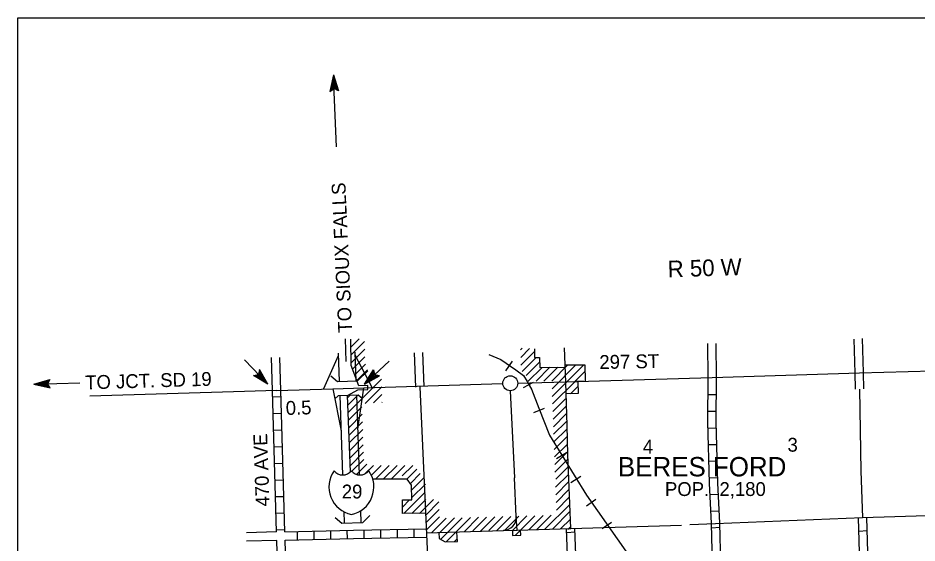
# Model space of a CAD drawing. Extents: x 2020499 to 2457378, y 15410235 to 15816321.
# Drawn here: x 2217182 to 2249654, y 15652016 to 15670975 of the extents above; entities that cross this region are included whole.
import ezdxf

# ---------------------------------------------------------------- set-up
doc = ezdxf.new("R2010")
doc.units = 0
for name, color, linetype in [('L10', 7, 'Continuous'), ('L13', 7, 'Continuous'), ('L14', 7, 'Continuous'), ('L15', 7, 'Continuous'), ('L16', 7, 'Continuous'), ('L18', 7, 'Continuous'), ('L23', 7, 'Continuous'), ('L28', 7, 'Continuous'), ('L3', 7, 'Continuous'), ('L30', 7, 'Continuous'), ('L4', 7, 'Continuous'), ('L5', 7, 'Continuous'), ('L50', 7, 'Continuous'), ('L53', 7, 'Continuous'), ('L6', 7, 'Continuous'), ('L8', 7, 'Continuous')]:
    doc.layers.add(name, color=color, linetype=linetype)

msp = doc.modelspace()

# ---------------------------------------------------------------- linework, layer by layer
at = {"layer": 'L10'}
for points in [[(2247435, 15657566), (2247425, 15658165)], [(2247736, 15657578), (2247726, 15658165)]]:
    msp.add_lwpolyline(points, dxfattribs=at)
at = {"layer": 'L13'}
msp.add_lwpolyline([(2247693, 15652933), (2247634, 15654608), (2247586, 15657572)], dxfattribs=at)
at = {"layer": 'L15'}
for p, q in [((2235435, 15657632), (2235799, 15657822)), ((2235810, 15656729), (2236200, 15656882)), ((2236633, 15655066), (2236992, 15655282)), ((2237156, 15654205), (2237515, 15654432)), ((2237710, 15653355), (2238048, 15653598)), ((2238281, 15652537), (2238624, 15652774))]:
    msp.add_line(p, q, dxfattribs=at)
for points in [[(2234184, 15658820), (2234627, 15658646), (2235160, 15658271), (2235435, 15658065), (2235577, 15657854), (2235725, 15657574)], [(2235614, 15657780), (2235725, 15657574), (2236000, 15656882), (2236385, 15655916)], [(2235725, 15657574), (2236000, 15656882), (2236385, 15655916)], [(2236385, 15655916), (2237716, 15653746), (2239532, 15651153), (2240731, 15649332), (2241084, 15648482), (2242019, 15647315), (2243376, 15645762), (2244416, 15644680), (2244617, 15644405), (2251322, 15639638), (2252674, 15638861), (2257135, 15636728), (2257874, 15636454), (2258957, 15636221), (2261982, 15636190), (2266016, 15636306), (2272742, 15635646)], [(2236385, 15655916), (2237716, 15653746), (2239532, 15651153), (2240731, 15649332), (2241084, 15648482), (2242019, 15647315), (2243376, 15645762), (2244416, 15644680), (2244617, 15644405), (2251322, 15639638), (2252674, 15638861), (2257135, 15636728), (2257874, 15636454), (2258957, 15636221), (2261982, 15636190), (2266016, 15636306), (2272742, 15635646)]]:
    msp.add_lwpolyline(points, dxfattribs=at)
at = {"layer": 'L16'}
for p, q in [((2229218, 15658431), (2229200, 15659378)), ((2229205, 15659083), (2229510, 15659388)), ((2229211, 15658806), (2229701, 15659296)), ((2229216, 15658528), (2229707, 15659019)), ((2235832, 15659029), (2235840, 15658709)), ((2229267, 15658296), (2229712, 15658741)), ((2235840, 15658709), (2236017, 15658710)), ((2236017, 15658710), (2236026, 15658357)), ((2229490, 15657689), (2229218, 15658431)), ((2229343, 15658089), (2229733, 15658479)), ((2229403, 15657867), (2229809, 15658272)), ((2236026, 15658357), (2236947, 15658367)), ((2236945, 15658446), (2237654, 15658455)), ((2237654, 15658455), (2237662, 15657861)), ((2229111, 15656726), (2230313, 15657928)), ((2237299, 15657848), (2237657, 15658207)), ((2229819, 15657699), (2229490, 15657689)), ((2229727, 15657059), (2230321, 15657653)), ((2229823, 15657565), (2229819, 15657699)), ((2236491, 15657041), (2237310, 15657851)), ((2237143, 15657408), (2237409, 15657674)), ((2237607, 15657856), (2237350, 15657850)), ((2237404, 15657854), (2237417, 15657414)), ((2229088, 15657344), (2229454, 15657546)), ((2229188, 15654586), (2229088, 15657344)), ((2229091, 15657271), (2229166, 15657346)), ((2229101, 15656998), (2229456, 15657354)), ((2229454, 15657546), (2229823, 15657565)), ((2230025, 15657074), (2230329, 15657379)), ((2237417, 15657414), (2236980, 15657404)), ((2229121, 15656453), (2229603, 15656935)), ((2230323, 15657089), (2230337, 15657104)), ((2236501, 15656766), (2236957, 15657221)), ((2236511, 15656491), (2236994, 15656974)), ((2229130, 15656180), (2229613, 15656663)), ((2236521, 15656215), (2236979, 15656679)), ((2229140, 15655905), (2229623, 15656387)), ((2236530, 15655945), (2236991, 15656405)), ((2229150, 15655629), (2229633, 15656112)), ((2236540, 15655669), (2237002, 15656131)), ((2229161, 15655348), (2229643, 15655838)), ((2236550, 15655394), (2237013, 15655863)), ((2229170, 15655084), (2229653, 15655567)), ((2236559, 15655124), (2237019, 15655578)), ((2236569, 15654848), (2237036, 15655320)), ((2229180, 15654809), (2229663, 15655292)), ((2229243, 15654608), (2229672, 15655037)), ((2236578, 15654578), (2237043, 15655038)), ((2229414, 15654493), (2229783, 15654863)), ((2229705, 15654510), (2230018, 15654819)), ((2229947, 15654462), (2230304, 15654819)), ((2230097, 15654319), (2230592, 15654820)), ((2230375, 15654319), (2230875, 15654820)), ((2230655, 15654320), (2231155, 15654820)), ((2231060, 15654440), (2231440, 15654820)), ((2231230, 15654325), (2231585, 15654683)), ((2236612, 15654327), (2237050, 15654765)), ((2229448, 15654492), (2229420, 15654491)), ((2229448, 15654492), (2229461, 15654481)), ((2231354, 15654165), (2231709, 15654523)), ((2231404, 15653934), (2231833, 15654363)), ((2236598, 15654032), (2237066, 15654496)), ((2231234, 15654320), (2229999, 15654319)), ((2231401, 15654105), (2231234, 15654320)), ((2231411, 15653574), (2231401, 15654105)), ((2231410, 15653654), (2231900, 15654145)), ((2236608, 15653752), (2237082, 15654232)), ((2231113, 15653077), (2231888, 15653853)), ((2236617, 15653481), (2237082, 15653947)), ((2231068, 15653077), (2231065, 15653574)), ((2231065, 15653574), (2231411, 15653574)), ((2231066, 15653311), (2231329, 15653574)), ((2231405, 15653081), (2231911, 15653592)), ((2231683, 15653085), (2232195, 15653591)), ((2231908, 15653017), (2232387, 15653502)), ((2236216, 15652516), (2237109, 15653408)), ((2236627, 15653206), (2237093, 15653672)), ((2231905, 15653088), (2231068, 15653077)), ((2231918, 15652748), (2232399, 15653229)), ((2236501, 15652531), (2237114, 15653149)), ((2231940, 15652489), (2232411, 15652961)), ((2232135, 15652399), (2232650, 15652914)), ((2232382, 15652362), (2232943, 15652922)), ((2232451, 15652150), (2233230, 15652930)), ((2232647, 15652061), (2233523, 15652938)), ((2233296, 15652425), (2233811, 15652946)), ((2233608, 15652458), (2234104, 15652954)), ((2233883, 15652447), (2234403, 15652962)), ((2234194, 15652473), (2234690, 15652970)), ((2234474, 15652473), (2234978, 15652978)), ((2234764, 15652479), (2235277, 15652986)), ((2235041, 15652470), (2235564, 15652994)), ((2235152, 15652294), (2235852, 15653001)), ((2235641, 15652505), (2236150, 15653010)), ((2235915, 15652494), (2236438, 15653017)), ((2236781, 15652531), (2237135, 15652880)), ((2232381, 15652394), (2232391, 15652185)), ((2233051, 15652071), (2233037, 15652411)), ((2235041, 15652477), (2235047, 15652291)), ((2235340, 15652301), (2235334, 15652482)), ((2237044, 15652510), (2237148, 15652612)), ((2232391, 15652185), (2232608, 15652060)), ((2232608, 15652060), (2233051, 15652071)), ((2232943, 15652068), (2233047, 15652173)), ((2235047, 15652291), (2235340, 15652301))]:
    msp.add_line(p, q, dxfattribs=at)
msp.add_circle((2234961, 15657785), 269, dxfattribs=at)
at = {"layer": 'L18'}
for p, q in [((2229444, 15657868), (2229823, 15658232)), ((2228719, 15657849), (2229444, 15657868)), ((2228744, 15657335), (2228629, 15657225)), ((2229468, 15657354), (2228744, 15657335)), ((2229613, 15657232), (2229468, 15657354))]:
    msp.add_line(p, q, dxfattribs=at)
for points in [[(2228480, 15658050), (2228718, 15657849), (2228719, 15657849)], [(2228642, 15652938), (2228882, 15652735)], [(2228882, 15652735), (2229639, 15652755)], [(2229639, 15652755), (2229892, 15653009)]]:
    msp.add_lwpolyline(points, dxfattribs=at)
at = {"layer": 'L23'}
for p, q in [((2217183, 15430209), (2217182, 15670975)), ((2217182, 15670975), (2391439, 15670975))]:
    msp.add_line(p, q, dxfattribs=at)
at = {"layer": 'L28'}
for p, q in [((2226211, 15657748), (2225366, 15658625)), ((2229701, 15657753), (2230593, 15658588)), ((2225910, 15658281), (2225868, 15658107)), ((2226211, 15657748), (2225910, 15658281)), ((2226169, 15657796), (2225915, 15658229)), ((2229701, 15657753), (2230023, 15658271)), ((2229759, 15657833), (2230018, 15658229)), ((2230023, 15658271), (2230060, 15658091)), ((2225683, 15658065), (2225868, 15658107)), ((2226211, 15657748), (2225683, 15658065)), ((2226132, 15657806), (2225725, 15658054)), ((2226100, 15657848), (2225741, 15658065)), ((2226042, 15657896), (2225773, 15658070)), ((2226010, 15657949), (2225810, 15658081)), ((2225926, 15658023), (2225826, 15658091)), ((2225899, 15658039), (2225857, 15658081)), ((2225899, 15658081), (2225884, 15658107)), ((2225958, 15658023), (2225894, 15658112)), ((2226026, 15657965), (2225899, 15658139)), ((2226126, 15657848), (2225910, 15658213)), ((2226068, 15657907), (2225910, 15658181)), ((2226026, 15657938), (2225915, 15658054)), ((2225989, 15657970), (2225915, 15658054)), ((2229701, 15657753), (2230234, 15658049)), ((2229759, 15657796), (2230181, 15658039)), ((2229801, 15657864), (2230023, 15658213)), ((2229801, 15657838), (2230166, 15658049)), ((2229849, 15657922), (2230034, 15658181)), ((2229859, 15657891), (2230134, 15658049)), ((2229891, 15657938), (2230007, 15658049)), ((2229902, 15657954), (2230034, 15658149)), ((2229917, 15657938), (2230102, 15658065)), ((2229933, 15657970), (2230007, 15658049)), ((2229975, 15658039), (2230044, 15658128)), ((2229981, 15658007), (2230065, 15658065)), ((2230002, 15658054), (2230044, 15658097)), ((2230034, 15658054), (2230065, 15658070)), ((2230234, 15658049), (2230060, 15658091))]:
    msp.add_line(p, q, dxfattribs=at)
at = {"layer": 'L3'}
msp.add_line((2236965, 15657841), (2242256, 15657996), dxfattribs=at)
msp.add_lwpolyline([(2242256, 15657996), (2247573, 15658165), (2252848, 15658308), (2254659, 15658345)], dxfattribs=at)
for centre, radius, start, end in [((2229434, 15654045), 1019, 145.1421, 258.0922), ((2228913, 15654866), 393, 217.3749, 322.2366), ((2229539, 15654866), 393, 217.7657, 322.6274), ((2229018, 15654045), 1019, 281.9101, 34.8602)]:
    msp.add_arc(centre, radius, start, end, dxfattribs=at)
at = {"layer": 'L4'}
for p, q in [((2231702, 15657653), (2232010, 15650733)), ((2237019, 15656264), (2236966, 15657822)), ((2234965, 15657516), (2235118, 15654374)), ((2237040, 15655214), (2237019, 15656264)), ((2237151, 15652537), (2237040, 15655214)), ((2241449, 15652690), (2242373, 15652722)), ((2242373, 15652722), (2247689, 15652933)), ((2247689, 15652933), (2250440, 15653022)), ((2231934, 15652378), (2234717, 15652473)), ((2234706, 15652473), (2235208, 15652479)), ((2235208, 15652479), (2237151, 15652537)), ((2237151, 15652537), (2241148, 15652663))]:
    msp.add_line(p, q, dxfattribs=at)
at = {"layer": 'L5'}
for p, q in [((2226522, 15657521), (2228560, 15657579)), ((2228560, 15657579), (2229669, 15657616)), ((2228560, 15657579), (2228852, 15656062)), ((2229452, 15656124), (2229669, 15657616)), ((2229669, 15657616), (2234685, 15657775)), ((2235240, 15657790), (2236965, 15657841)), ((2228807, 15657337), (2228909, 15654480)), ((2229408, 15657353), (2229511, 15654474)), ((2228951, 15653149), (2228967, 15652748)), ((2229548, 15653165), (2229569, 15652774))]:
    msp.add_line(p, q, dxfattribs=at)
at = {"layer": 'L50'}
for p, q in [((2228576, 15668921), (2228450, 15668324)), ((2228576, 15668857), (2228476, 15668366)), ((2228576, 15668789), (2228492, 15668372)), ((2228576, 15668715), (2228518, 15668403)), ((2228576, 15668641), (2228550, 15668424)), ((2228576, 15668921), (2228756, 15668340)), ((2228576, 15668921), (2228597, 15668430)), ((2228592, 15668773), (2228719, 15668382)), ((2228592, 15668657), (2228597, 15668498)), ((2228597, 15668831), (2228735, 15668372)), ((2228597, 15668699), (2228682, 15668388)), ((2228597, 15668641), (2228661, 15668403)), ((2228450, 15668324), (2228597, 15668430)), ((2228582, 15668546), (2228576, 15668440)), ((2228592, 15668472), (2228582, 15668440)), ((2228592, 15668604), (2228597, 15668498)), ((2228692, 15666323), (2228592, 15668588)), ((2228756, 15668340), (2228597, 15668430)), ((2228608, 15668530), (2228640, 15668414)), ((2228608, 15668498), (2228619, 15668440)), ((2229041, 15658572), (2229009, 15659390)), ((2247425, 15658155), (2247383, 15659380)), ((2247726, 15658171), (2247684, 15659396)), ((2229352, 15658905), (2229387, 15657866)), ((2231549, 15657648), (2231507, 15658878)), ((2231850, 15657664), (2231808, 15658899)), ((2235332, 15658995), (2235387, 15659050)), ((2235340, 15658719), (2235662, 15659042)), ((2235347, 15658442), (2235834, 15658929)), ((2236966, 15657822), (2236924, 15659058)), ((2226375, 15657521), (2226343, 15658720)), ((2226676, 15657521), (2226644, 15658720)), ((2228233, 15657590), (2228753, 15658789)), ((2228751, 15658873), (2228784, 15657850)), ((2229975, 15657632), (2229356, 15658802)), ((2234807, 15658239), (2235044, 15658582)), ((2235394, 15658209), (2235895, 15658710)), ((2235533, 15658063), (2236021, 15658551)), ((2235601, 15657852), (2236113, 15658358)), ((2235897, 15657856), (2236397, 15658361)), ((2236173, 15657858), (2236683, 15658364)), ((2236464, 15657864), (2237047, 15658447)), ((2236472, 15657587), (2237336, 15658451)), ((2236475, 15657305), (2237625, 15658455))]:
    msp.add_line(p, q, dxfattribs=at)
for points in [[(2242109, 15657996), (2242093, 15659221)], [(2242410, 15657996), (2242394, 15659221)], [(2234184, 15658820), (2234627, 15658646), (2235160, 15658271), (2235435, 15658065), (2235577, 15657854), (2235614, 15657780)]]:
    msp.add_lwpolyline(points, dxfattribs=at)
at = {"layer": 'L53'}
for p, q in [((2217753, 15657748), (2218333, 15657922)), ((2218333, 15657922), (2218244, 15657764)), ((2217753, 15657748), (2219411, 15657796)), ((2217753, 15657748), (2218244, 15657764)), ((2217753, 15657748), (2218349, 15657616)), ((2217816, 15657738), (2218302, 15657637)), ((2217842, 15657764), (2218307, 15657896)), ((2217885, 15657738), (2218291, 15657653)), ((2217900, 15657753), (2218302, 15657880)), ((2217959, 15657748), (2218265, 15657680)), ((2217974, 15657775), (2218286, 15657848)), ((2218017, 15657753), (2218175, 15657753)), ((2218032, 15657764), (2218265, 15657822)), ((2218032, 15657738), (2218249, 15657711)), ((2218069, 15657753), (2218175, 15657753)), ((2218128, 15657748), (2218233, 15657738)), ((2218143, 15657775), (2218260, 15657806)), ((2218175, 15657775), (2218233, 15657780)), ((2218201, 15657748), (2218233, 15657748)), ((2218349, 15657616), (2218244, 15657764)), ((2225366, 15657489), (2219775, 15657320)), ((2226522, 15657521), (2225366, 15657489)), ((2226523, 15652415), (2225440, 15652378)), ((2226533, 15652104), (2225440, 15652083))]:
    msp.add_line(p, q, dxfattribs=at)
at = {"layer": 'L6'}
msp.add_lwpolyline([(2235208, 15652479), (2235181, 15652970), (2235118, 15654374)], dxfattribs=at)
msp.add_arc((2234712, 15652948), 474, 270.4951, 2.9314, dxfattribs=at)
at = {"layer": 'L8'}
for p, q in [((2226523, 15652415), (2226375, 15657516)), ((2226681, 15657289), (2226385, 15657278)), ((2226824, 15652415), (2226676, 15657532)), ((2242410, 15657363), (2242109, 15657363)), ((2226702, 15656687), (2226401, 15656682)), ((2242399, 15656766), (2242098, 15656766)), ((2226718, 15656090), (2226417, 15656080)), ((2242410, 15656164), (2242109, 15656154)), ((2226734, 15655488), (2226433, 15655483)), ((2242425, 15655562), (2242124, 15655557)), ((2226760, 15654886), (2226459, 15654881)), ((2242441, 15654966), (2242140, 15654955)), ((2242452, 15654364), (2242151, 15654353)), ((2226776, 15654290), (2226475, 15654279)), ((2226792, 15653688), (2226491, 15653683)), ((2242473, 15653772), (2242177, 15653756)), ((2226808, 15653091), (2226507, 15653081)), ((2242510, 15653170), (2242209, 15653155)), ((2242373, 15647579), (2242225, 15652716)), ((2242674, 15647595), (2242526, 15652732)), ((2247700, 15647779), (2247542, 15652922)), ((2248001, 15647790), (2247843, 15652938)), ((2226823, 15652489), (2226522, 15652479)), ((2226824, 15652415), (2229300, 15652479)), ((2227283, 15652130), (2227283, 15652431)), ((2227885, 15652146), (2227874, 15652447)), ((2228481, 15652162), (2228476, 15652458)), ((2229083, 15652172), (2229073, 15652473)), ((2229300, 15652479), (2231934, 15652531)), ((2229685, 15652188), (2229685, 15652489)), ((2230282, 15652199), (2230282, 15652494)), ((2230884, 15652215), (2230884, 15652516)), ((2231486, 15652220), (2231486, 15652521)), ((2237156, 15647399), (2236998, 15652531)), ((2237309, 15652405), (2237008, 15652389)), ((2237457, 15647405), (2237299, 15652547)), ((2242531, 15652574), (2242235, 15652558)), ((2247858, 15652458), (2247557, 15652436)), ((2226660, 15647146), (2226533, 15652104)), ((2226834, 15652115), (2229300, 15652183)), ((2226965, 15646951), (2226834, 15652115)), ((2229300, 15652183), (2231934, 15652231))]:
    msp.add_line(p, q, dxfattribs=at)
for points in [[(2242225, 15652716), (2242156, 15654174), (2242098, 15656391), (2242109, 15657996)], [(2242526, 15652732), (2242457, 15654189), (2242399, 15656391), (2242410, 15657996)]]:
    msp.add_lwpolyline(points, dxfattribs=at)

# ---------------------------------------------------------------- texts
at = {"layer": 'L14'}
for s, p in [('4', (2239748, 15655245)), ('3', (2244976, 15655314))]:
    msp.add_text(s, height=500, rotation=359.9999, dxfattribs=at).set_placement(p)
at = {"layer": 'L16'}
msp.add_text('BERES FORD', height=699.9, rotation=359.9999, dxfattribs=at).set_placement((2238851, 15654422))
at = {"layer": 'L28'}
msp.add_text('0.5', height=500, rotation=1.7139, dxfattribs=at).set_placement((2226860, 15656639))
at = {"layer": 'L3'}
msp.add_text('29', height=500, rotation=359.9999, dxfattribs=at).set_placement((2228877, 15653624))
at = {"layer": 'L30'}
for s, rotation, p in [('297 ST', 1, (2238185, 15658299)), ('470 AVE', 92, (2226272, 15653342))]:
    msp.add_text(s, height=500, rotation=rotation, dxfattribs=at).set_placement(p)
at = {"layer": 'L50'}
for s, height, rotation, p in [('TO SIOUX FALLS', 499.98, 92.6089, (2229252, 15659623)), ('R 50 W', 600, 1.8362, (2240657, 15661608)), ('POP.  2,180', 499.96, 359.9999, (2240549, 15653714))]:
    msp.add_text(s, height=height, rotation=rotation, dxfattribs=at).set_placement(p)
at = {"layer": 'L53'}
msp.add_text('TO JCT. SD 19', height=499.96, rotation=1.6651, dxfattribs=at).set_placement((2219616, 15657563))

doc.saveas('drawing.dxf')
